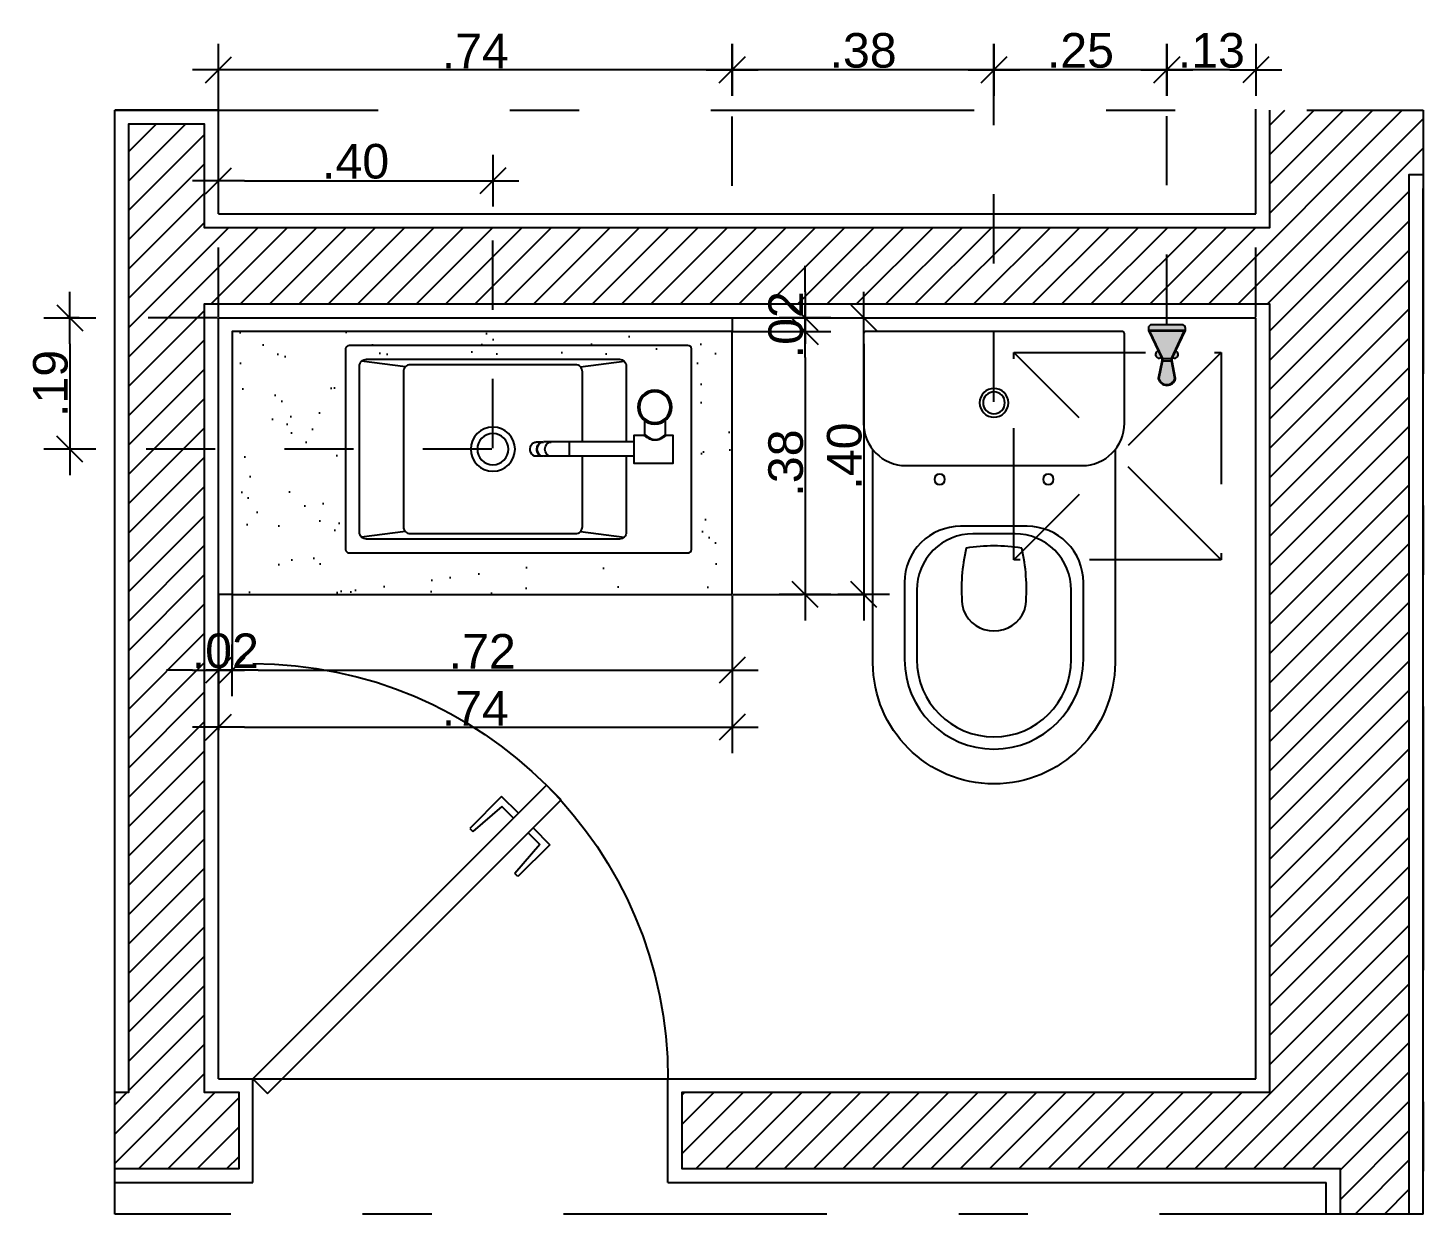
# Model space of a CAD drawing. Header units: millimetres. Extents: x 1999 to 2304, y 1614 to 1800.
# Drawn here: x 2256.94 to 2258.957, y 1631.407 to 1633.121 of the extents above; entities that cross this region are included whole.
import ezdxf

# ---------------------------------------------------------------- set-up
doc = ezdxf.new("R2010")
doc.units = ezdxf.units.MM
doc.header["$LTSCALE"] = 0.03
doc.header["$PDMODE"] = 34
doc.linetypes.add('DASHDOT', pattern=[25.4, 12.7, -6.35, 0, -6.35])
doc.linetypes.add('HIDDEN', pattern=[9.525, 6.35, -3.175])
for name, color, linetype in [('BANCADAS', 5, 'Continuous'), ('COTA Especificações', 250, 'Continuous'), ('Esquadrias', 3, 'Continuous'), ('LOUÇAS E METAIS', 5, 'Continuous'), ('PL1', 1, 'Continuous'), ('PL250', 250, 'Continuous'), ('PL251', 251, 'Continuous'), ('PL5', 5, 'Continuous'), ('PL6', 6, 'Continuous'), ('Projeção', 250, 'HIDDEN')]:
    doc.layers.add(name, color=color, linetype=linetype)
doc.styles.get("Standard").update_dxf_attribs({"font": 'arial.ttf'})
doc.dimstyles.new('TICK01', dxfattribs={"dimscale": 0, "dimtxt": 2, "dimasz": 1.5, "dimexe": 0.18, "dimexo": 0.06, "dimgap": 0.09, "dimtad": 1, "dimzin": 4, "dimdsep": 46, "dimtxsty": 'Standard', "dimblk": 'TICK1', "dimcen": 0.09, "dimclrd": 256, "dimclre": 256, "dimclrt": 4, "dimaunit": 1, "dimadec": 0, "dimazin": 0, "dimtfac": 1, "dimtix": 1, "dimtmove": 2, "dimatfit": 3, "dimldrblk": 'TICK1', "dimfxl": 1, "dimtolj": 1, "dimtzin": 12, "dimarcsym": 0})

# ---------------------------------------------------------------- blocks, each defined once
blk = doc.blocks.new('PORTA60E')
at = {"layer": 'Esquadrias'}
for p, q in [((-0.4455, 0.4031), (-0.4243, 0.4243)), ((-0.4243, 0.4243), (0, 0)), ((-0.3837, 0.3837), (-0.3594, 0.4079)), ((-0.3594, 0.4079), (-0.3134, 0.3619)), ((-0.0212, -0.0212), (-0.4455, 0.4031)), ((-0.3766, 0.3766), (-0.3598, 0.3934)), ((-0.3598, 0.3934), (-0.318, 0.3573)), ((-0.4049, 0.3624), (-0.4292, 0.3382)), ((-0.3978, 0.3554), (-0.4146, 0.3386)), ((-0.3134, 0.3619), (-0.318, 0.3573)), ((-0.4292, 0.3382), (-0.3832, 0.2922)), ((-0.4146, 0.3386), (-0.3785, 0.2968)), ((-0.3832, 0.2922), (-0.3785, 0.2968)), ((0, 0), (-0.0212, -0.0212))]:
    blk.add_line(p, q, dxfattribs=at)
at = {"layer": 'Esquadrias', "color": 250}
blk.add_arc((0, 0), 0.6, 90, 180, dxfattribs=at)
blk = doc.blocks.new('CP130_p')
at = {"layer": 'PL250'}
for points in [[(-0.0482, -0.2814, 0.414214), (-0.1293, -0.3626), (-0.1293, -0.4742, 1), (0.1293, -0.4742), (0.1293, -0.3626, 0.414214), (0.0482, -0.2814)], [(0.0402, -0.313, 0.080388), (-0.0402, -0.313, 0.078063), (-0.046, -0.3943, 0.074711), (-0.0439, -0.4031, 0.675472), (0.0439, -0.4031, 0.074711), (0.046, -0.3943, 0.078063)]]:
    blk.add_lwpolyline(points, format="xyb", close=True, dxfattribs=at)
at = {"layer": 'PL5'}
for points in [[(-0.1859, 0, 0.414232), (-0.1886, -0.0027), (-0.1886, -0.1325, 0.414213), (-0.1273, -0.1937), (0.1273, -0.1937, 0.414213), (0.1886, -0.1325), (0.1886, -0.0027, 0.414195), (0.1859, 0)], [(0, -0.0821, 1), (0, -0.1237, 1)]]:
    blk.add_lwpolyline(points, format="xyb", close=True, dxfattribs=at)
at = {"layer": 'PL6'}
for points in [[(0, -0.0872, 1), (0, -0.1187, 1)], [(-0.0786, -0.206, 1), (-0.0786, -0.2212, 1)], [(0.0786, -0.206, 1), (0.0786, -0.2212, 1)], [(-0.0305, -0.2924, 0.414214), (-0.1116, -0.3736), (-0.1116, -0.4742, 1), (0.1116, -0.4742), (0.1116, -0.3736, 0.414214), (0.0305, -0.2924)]]:
    blk.add_lwpolyline(points, format="xyb", close=True, dxfattribs=at)
blk.add_lwpolyline([(0.175, -0.171), (0.175, -0.4789, -1), (-0.175, -0.4789), (-0.175, -0.171)], format="xyb", dxfattribs=at)
blk = doc.blocks.new('DUCHA')
at = {"layer": 'PL251'}
h = blk.add_hatch(color=9, dxfattribs=at)
h.dxf.hatch_style = 1
h.paths.add_polyline_path([(0.0215, 0.0877), (-0.0215, 0.0877, 0.414214), (-0.0268, 0.0824), (-0.0268, 0.0795), (0.0268, 0.0795), (0.0268, 0.0824, 0.414214)])
h.paths.add_polyline_path([(0.0252, 0.0785), (-0.0252, 0.0785), (-0.0065, 0.0388), (0.0065, 0.0388)])
h.paths.add_polyline_path([(0.0065, 0.0355), (-0.0065, 0.0355), (-0.0115, 0.0098, 0.761197), (0.0115, 0.0098)])
h.paths.add_polyline_path([(0.0065, 0.0388), (-0.0065, 0.0388), (-0.0065, 0.0355), (0.0065, 0.0355)])
h = blk.add_hatch(color=9, dxfattribs=at)
h.dxf.hatch_style = 1
h.paths.add_polyline_path([(0.0126, 0.0495), (0.0083, 0.0404, 1.211606)], flags=16)
h.paths.add_polyline_path([(-0.0126, 0.0495, 1.211606), (-0.0083, 0.0404)], flags=16)
h.paths.add_polyline_path([(0.0268, 0.0795), (-0.0268, 0.0795), (-0.0075, 0.0386), (-0.0075, 0.0356), (-0.0125, 0.0097, 0.775983), (0.0125, 0.0097), (0.0075, 0.0356), (0.0075, 0.0386)])
h.paths.add_polyline_path([(-0.0252, 0.0785), (0.0252, 0.0785), (0.0065, 0.0388), (0.0065, 0.0355), (0.0115, 0.0098, -0.761197), (-0.0115, 0.0098), (-0.0065, 0.0355), (-0.0065, 0.0388)], flags=16)
at = {"color": 0, "ltscale": 0.5}
for p, q in [((-0.0065, 0.0388), (0.0065, 0.0388)), ((-0.0065, 0.0355), (0.0065, 0.0355))]:
    blk.add_line(p, q, dxfattribs=at)
for points in [[(-0.0268, 0.0824), (-0.0268, 0.0795), (0.0268, 0.0795), (0.0268, 0.0824, 0.414214), (0.0215, 0.0877), (-0.0215, 0.0877, 0.414214)], [(0.0075, 0.0356), (0.0075, 0.0386), (0.0268, 0.0795), (-0.0268, 0.0795), (-0.0075, 0.0386), (-0.0075, 0.0356), (-0.0125, 0.0097, 0.775983), (0.0125, 0.0097)], [(0.0065, 0.0355), (0.0065, 0.0388), (0.0252, 0.0785), (-0.0252, 0.0785), (-0.0065, 0.0388), (-0.0065, 0.0355), (-0.0115, 0.0098, 0.761197), (0.0115, 0.0098)]]:
    blk.add_lwpolyline(points, format="xyb", close=True, dxfattribs=at)
for centre, start, end in [((-0.0113, 0.0445), 104.3783, 306.2399), ((0.0113, 0.0445), 233.7601, 75.6217)]:
    blk.add_arc(centre, 0.00514, start, end, dxfattribs=at)
blk = doc.blocks.new('TORB')
at = {"layer": 'PL5', "color": 5}
for p, q in [((267.412, 16.3879), (267.4313, 16.3879)), ((267.4113, 16.3578), (267.4306, 16.3578))]:
    blk.add_line(p, q, dxfattribs=at)
blk.add_lwpolyline([(267.4097, 16.3562), (267.4097, 16.3419), (267.3697, 16.3419), (267.3697, 16.3991), (267.4097, 16.3991), (267.4097, 16.3895), (267.409, 16.3884), (267.4083, 16.3874), (267.4077, 16.3865), (267.407, 16.3854), (267.4065, 16.3847), (267.406, 16.3839), (267.4056, 16.383), (267.4053, 16.3826), (267.4051, 16.3821), (267.4048, 16.3816), (267.4046, 16.3812), (267.4044, 16.3807), (267.4042, 16.3802), (267.4039, 16.3797), (267.4037, 16.3791), (267.4035, 16.3786), (267.4033, 16.3781), (267.4032, 16.3775), (267.403, 16.3769), (267.4029, 16.3764), (267.4028, 16.3758), (267.4027, 16.3752), (267.4026, 16.3746), (267.4025, 16.374), (267.4025, 16.3734), (267.4025, 16.3728), (267.4025, 16.3722), (267.4025, 16.3716), (267.4026, 16.371), (267.4027, 16.3704), (267.4028, 16.3698), (267.4029, 16.3692), (267.4031, 16.3686), (267.4032, 16.3681), (267.4034, 16.3675), (267.4036, 16.367), (267.4038, 16.3665), (267.404, 16.3659), (267.4042, 16.3654), (267.4044, 16.3649), (267.4047, 16.3644), (267.4049, 16.364), (267.4051, 16.3635), (267.4054, 16.3631), (267.4059, 16.3622), (267.4064, 16.3614), (267.4068, 16.3606), (267.4073, 16.3598), (267.4079, 16.3589), (267.4083, 16.3583, 0.006646)], format="xyb", close=True, dxfattribs=at)
at = {"layer": 'PL5', "color": 250}
blk.add_lwpolyline([(267.4113, 16.3578, -0.006968), (267.4098, 16.3597), (267.4096, 16.3599), (267.4089, 16.3608), (267.4084, 16.3614), (267.4079, 16.3621), (267.4074, 16.3628), (267.4069, 16.3636), (267.4066, 16.364), (267.4064, 16.3644), (267.4061, 16.3648), (267.4059, 16.3653), (267.4056, 16.3657), (267.4054, 16.3661), (267.4051, 16.3666), (267.4049, 16.3671), (267.4047, 16.3676), (267.4045, 16.368), (267.4043, 16.3685), (267.4041, 16.369), (267.404, 16.3696), (267.4038, 16.3701), (267.4038, 16.3704), (267.4037, 16.3706), (267.4037, 16.3709), (267.4036, 16.3712), (267.4036, 16.3714), (267.4036, 16.3717), (267.4035, 16.372), (267.4035, 16.3722), (267.4035, 16.3725), (267.4035, 16.3728), (267.4035, 16.3731), (267.4035, 16.3733), (267.4035, 16.3736), (267.4035, 16.3739), (267.4036, 16.3742), (267.4036, 16.3744), (267.4036, 16.3747), (267.4037, 16.375), (267.4037, 16.3752), (267.4038, 16.3755), (267.4039, 16.376), (267.4041, 16.3766), (267.4043, 16.3771), (267.4044, 16.3776), (267.4046, 16.3781), (267.4049, 16.3785), (267.4051, 16.379), (267.4053, 16.3795), (267.4055, 16.3799), (267.4058, 16.3804), (267.406, 16.3808), (267.4063, 16.3812), (267.4066, 16.3816), (267.4068, 16.382), (267.4071, 16.3824), (267.4076, 16.3832), (267.4081, 16.3839), (267.4086, 16.3846), (267.4091, 16.3852), (267.4097, 16.386), (267.4105, 16.3869), (267.4113, 16.3879), (267.412, 16.3879)], format="xyb", dxfattribs=at)
at = {"layer": 'PL5'}
for points in [[(267.4097, 16.3895, 0.414213), (267.4113, 16.3879)], [(267.4113, 16.3578, 0.414213), (267.4097, 16.3562)]]:
    blk.add_lwpolyline(points, format="xyb", dxfattribs=at)
at = {"layer": 'PL5', "color": 5}
for points in [[(267.3794, 16.3419), (267.3794, 16.2488)], [(267.4001, 16.3419), (267.4001, 16.2488)], [(267.3794, 16.2488), (267.3794, 16.2113)], [(267.4001, 16.2488), (267.4001, 16.2113)], [(267.3794, 16.2106), (267.3794, 16.2009)], [(267.4, 16.2106), (267.4, 16.2009)]]:
    blk.add_lwpolyline(points, dxfattribs=at)
at = {"layer": 'PL5', "color": 250}
blk.add_lwpolyline([(267.4001, 16.2488), (267.3794, 16.2488)], dxfattribs=at)
at = {"layer": 'PL5', "color": 5}
blk.add_circle((267.4505, 16.3724), 0.0246, dxfattribs=at)
at = {"layer": 'PL5', "color": 250}
for radius in [0.0233, 0.0223]:
    blk.add_circle((267.4505, 16.3724), radius, dxfattribs=at)
for centre, major_axis, start_param, end_param in [((267.3897, 16.2225), (0.0103, 0), 3.141593, 6.283185), ((267.3897, 16.2113), (0.0103, 0), 3.141593, 6.283185), ((267.3897, 16.2106), (-0.0103, 0), 6.283074, 8.471289), ((267.3897, 16.2106), (-0.00971, 0), 0.961662, 2.178992), ((267.3897, 16.2106), (-0.0103, 0), 2.188103, 3.141482)]:
    blk.add_ellipse(centre, major_axis=major_axis, ratio=0.866025, start_param=start_param, end_param=end_param, dxfattribs=at)
at = {"layer": 'PL5'}
for start_param, end_param in [(6.280062, 6.283074), (3.141482, 3.144722)]:
    blk.add_ellipse((267.3897, 16.2106), major_axis=(-0.0103, 0), ratio=0.866025, start_param=start_param, end_param=end_param, dxfattribs=at)
at = {"layer": 'PL5', "color": 5}
for start_param, end_param in [(6.283074, 8.471289), (2.188103, 3.141482)]:
    blk.add_ellipse((267.3897, 16.2009), major_axis=(-0.0103, 0), ratio=0.866025, start_param=start_param, end_param=end_param, dxfattribs=at)
blk = doc.blocks.new('cuba apoio')
at = {"layer": 'LOUÇAS E METAIS'}
blk.add_lwpolyline([(2058.1553, 1014.7076, 0.414214), (2058.1503, 1014.7026), (2058.1503, 1014.2126, 0.414214), (2058.1553, 1014.2076), (2058.4453, 1014.2076, 0.414214), (2058.4503, 1014.2126), (2058.4503, 1014.7026, 0.414214), (2058.4453, 1014.7076)], format="xyb", close=True, dxfattribs=at)
for points in [[(2058.1732, 1014.2305, -0.198917), (2058.1703, 1014.2376), (2058.1703, 1014.6034, -0.414214), (2058.1803, 1014.6134), (2058.2899, 1014.6134)], [(2058.3106, 1014.6134), (2058.4203, 1014.6134, -0.414214), (2058.4303, 1014.6034), (2058.4303, 1014.2376, -0.198917), (2058.4273, 1014.2305)], [(2058.4273, 1014.2305, -0.198907), (2058.4203, 1014.2276), (2058.1803, 1014.2276, -0.198908), (2058.1732, 1014.2305)]]:
    blk.add_lwpolyline(points, format="xyb", dxfattribs=at)
at = {"layer": 'PL5', "color": 250}
for points in [[(2058.1812, 1014.5471), (2058.1732, 1014.6104)], [(2058.4193, 1014.5471), (2058.4273, 1014.6104)], [(2058.1812, 1014.2939), (2058.1732, 1014.2305)], [(2058.4193, 1014.2939), (2058.4273, 1014.2305)]]:
    blk.add_lwpolyline(points, dxfattribs=at)
blk.add_lwpolyline([(2058.2899, 1014.55), (2058.1883, 1014.55, 0.414214), (2058.1783, 1014.54), (2058.1783, 1014.301, 0.414214), (2058.1883, 1014.291), (2058.4123, 1014.291, 0.414214), (2058.4223, 1014.301), (2058.4223, 1014.4205), (2058.4223, 1014.54, 0.414214), (2058.4123, 1014.55), (2058.3106, 1014.55)], format="xyb", dxfattribs=at)
blk.add_lwpolyline([(2058.3003, 1014.4525, 1), (2058.3003, 1014.3885, 1)], format="xyb", close=True, dxfattribs=at)
at = {"layer": 'PL5', "color": 6}
blk.add_lwpolyline([(2058.3003, 1014.443, 1), (2058.3003, 1014.398, 1)], format="xyb", close=True, dxfattribs=at)
at = {"layer": 'PL5', "color": 8, "xscale": -1}
blk.add_blockref('TORB', (2325.69, 998.2822), dxfattribs=at)
blk = doc.blocks.new('TICK1')
for p, q in [((0, 1), (0, -1)), ((-1, 0), (1, 0)), ((0.5, 0.5), (-0.5, -0.5))]:
    blk.add_line(p, q)
blk = doc.blocks.new('*D594')
at = {"layer": 'COTA Especificações', "linetype": 'HIDDEN', "lineweight": -2, "ltscale": 0.1, "transparency": 16777216}
for p, q in [((2257.2152, 1632.301), (2257.2152, 1632.1884)), ((2257.2352, 1632.301), (2257.2352, 1632.1884))]:
    blk.add_line(p, q, dxfattribs=at)
at = {"layer": 'COTA Especificações', "lineweight": -2, "ltscale": 0.1, "transparency": 16777216}
for p, q in [((2257.1777, 1632.1929), (2257.1402, 1632.1929)), ((2257.2152, 1632.1929), (2257.2352, 1632.1929)), ((2257.2727, 1632.1929), (2257.3102, 1632.1929))]:
    blk.add_line(p, q, dxfattribs=at)
at = {"layer": 'DEFPOINTS', "color": 0, "ltscale": 0.1, "transparency": 16777216}
for p in [(2257.2152, 1632.3025), (2257.2352, 1632.3025), (2257.2352, 1632.1929)]:
    blk.add_point(p, dxfattribs=at)
at = {"layer": 'COTA Especificações', "lineweight": -2, "ltscale": 0.1, "transparency": 16777216, "xscale": 0.03749999999999998, "yscale": 0.03749999999999998, "zscale": 0.03749999999999998}
blk.add_blockref('TICK1', (2257.2152, 1632.1929), dxfattribs=at)
at = {"layer": 'COTA Especificações', "lineweight": -2, "ltscale": 0.1, "transparency": 16777216, "xscale": 0.03749999999999998, "yscale": 0.03749999999999998, "zscale": 0.03749999999999998, "rotation": 180}
blk.add_blockref('TICK1', (2257.2352, 1632.1929), dxfattribs=at)
at = {"layer": 'COTA Especificações', "color": 4, "ltscale": 0.1, "transparency": 16777216, "insert": (2257.2252, 1632.2207), "char_height": 0.05, "attachment_point": 5}
blk.add_mtext('\\A1;.02', dxfattribs=at)
blk = doc.blocks.new('*D595')
at = {"layer": 'COTA Especificações', "linetype": 'HIDDEN', "lineweight": -2, "ltscale": 0.1, "transparency": 16777216}
for p, q in [((2257.2352, 1632.301), (2257.2352, 1632.1884)), ((2257.9582, 1632.301), (2257.9582, 1632.1884))]:
    blk.add_line(p, q, dxfattribs=at)
at = {"layer": 'COTA Especificações', "lineweight": -2, "ltscale": 0.1, "transparency": 16777216}
blk.add_line((2257.2727, 1632.1929), (2257.9207, 1632.1929), dxfattribs=at)
at = {"layer": 'DEFPOINTS', "color": 0, "ltscale": 0.1, "transparency": 16777216}
for p in [(2257.2352, 1632.3025), (2257.9582, 1632.3025), (2257.9582, 1632.1929)]:
    blk.add_point(p, dxfattribs=at)
at = {"layer": 'COTA Especificações', "lineweight": -2, "ltscale": 0.1, "transparency": 16777216, "xscale": 0.03749999999999998, "yscale": 0.03749999999999998, "zscale": 0.03749999999999998, "rotation": 180}
blk.add_blockref('TICK1', (2257.2352, 1632.1929), dxfattribs=at)
at = {"layer": 'COTA Especificações', "lineweight": -2, "ltscale": 0.1, "transparency": 16777216, "xscale": 0.03749999999999998, "yscale": 0.03749999999999998, "zscale": 0.03749999999999998}
blk.add_blockref('TICK1', (2257.9582, 1632.1929), dxfattribs=at)
at = {"layer": 'COTA Especificações', "color": 4, "ltscale": 0.1, "transparency": 16777216, "insert": (2257.5967, 1632.2203), "char_height": 0.05, "attachment_point": 5}
blk.add_mtext('\\A1;.72', dxfattribs=at)
blk = doc.blocks.new('*D596')
at = {"layer": 'COTA Especificações', "lineweight": -2, "ltscale": 0.1, "transparency": 16777216}
for p, q in [((2258.0635, 1632.74), (2258.0635, 1632.7775)), ((2258.0635, 1632.7025), (2258.0635, 1632.6825)), ((2258.0635, 1632.645), (2258.0635, 1632.6075))]:
    blk.add_line(p, q, dxfattribs=at)
at = {"layer": 'COTA Especificações', "linetype": 'HIDDEN', "lineweight": -2, "ltscale": 0.1, "transparency": 16777216}
for p, q in [((2257.9597, 1632.7025), (2258.068, 1632.7025)), ((2257.9597, 1632.6825), (2258.068, 1632.6825))]:
    blk.add_line(p, q, dxfattribs=at)
at = {"layer": 'DEFPOINTS', "color": 0, "ltscale": 0.1, "transparency": 16777216}
for p in [(2257.9582, 1632.7025), (2257.9582, 1632.6825), (2258.0635, 1632.6825)]:
    blk.add_point(p, dxfattribs=at)
at = {"layer": 'COTA Especificações', "lineweight": -2, "ltscale": 0.1, "transparency": 16777216, "xscale": 0.03749999999999998, "yscale": 0.03749999999999998, "zscale": 0.03749999999999998}
for p, rotation in [((2258.0635, 1632.7025), 270), ((2258.0635, 1632.6825), 90)]:
    blk.add_blockref('TICK1', p, dxfattribs=dict(at, rotation=rotation))
at = {"layer": 'COTA Especificações', "color": 4, "ltscale": 0.1, "transparency": 16777216, "insert": (2258.0358, 1632.6925), "char_height": 0.05, "attachment_point": 5, "rotation": 90}
blk.add_mtext('\\A1;.02', dxfattribs=at)
blk = doc.blocks.new('*D597')
at = {"layer": 'COTA Especificações', "linetype": 'HIDDEN', "lineweight": -2, "ltscale": 0.1, "transparency": 16777216}
for p, q in [((2257.9597, 1632.6825), (2258.068, 1632.6825)), ((2257.9597, 1632.3025), (2258.068, 1632.3025))]:
    blk.add_line(p, q, dxfattribs=at)
at = {"layer": 'COTA Especificações', "lineweight": -2, "ltscale": 0.1, "transparency": 16777216}
blk.add_line((2258.0635, 1632.645), (2258.0635, 1632.34), dxfattribs=at)
at = {"layer": 'DEFPOINTS', "color": 0, "ltscale": 0.1, "transparency": 16777216}
for p in [(2257.9582, 1632.6825), (2257.9582, 1632.3025), (2258.0635, 1632.3025)]:
    blk.add_point(p, dxfattribs=at)
at = {"layer": 'COTA Especificações', "lineweight": -2, "ltscale": 0.1, "transparency": 16777216, "xscale": 0.03749999999999998, "yscale": 0.03749999999999998, "zscale": 0.03749999999999998}
for p, rotation in [((2258.0635, 1632.6825), 90), ((2258.0635, 1632.3025), 270)]:
    blk.add_blockref('TICK1', p, dxfattribs=dict(at, rotation=rotation))
at = {"layer": 'COTA Especificações', "color": 4, "ltscale": 0.1, "transparency": 16777216, "insert": (2258.0357, 1632.4925), "char_height": 0.05, "attachment_point": 5, "rotation": 90}
blk.add_mtext('\\A1;.38', dxfattribs=at)
blk = doc.blocks.new('*D598')
at = {"layer": 'COTA Especificações', "linetype": 'HIDDEN', "lineweight": -2, "ltscale": 0.1, "transparency": 16777216}
for p, q in [((2258.065, 1632.7025), (2258.1528, 1632.7025)), ((2258.065, 1632.3025), (2258.1528, 1632.3025))]:
    blk.add_line(p, q, dxfattribs=at)
at = {"layer": 'COTA Especificações', "lineweight": -2, "ltscale": 0.1, "transparency": 16777216}
blk.add_line((2258.1483, 1632.665), (2258.1483, 1632.34), dxfattribs=at)
at = {"layer": 'DEFPOINTS', "color": 0, "ltscale": 0.1, "transparency": 16777216}
for p in [(2258.0635, 1632.7025), (2258.0635, 1632.3025), (2258.1483, 1632.3025)]:
    blk.add_point(p, dxfattribs=at)
at = {"layer": 'COTA Especificações', "lineweight": -2, "ltscale": 0.1, "transparency": 16777216, "xscale": 0.03749999999999998, "yscale": 0.03749999999999998, "zscale": 0.03749999999999998}
for p, rotation in [((2258.1483, 1632.7025), 90), ((2258.1483, 1632.3025), 270)]:
    blk.add_blockref('TICK1', p, dxfattribs=dict(at, rotation=rotation))
at = {"layer": 'COTA Especificações', "color": 4, "ltscale": 0.1, "transparency": 16777216, "insert": (2258.1205, 1632.5025), "char_height": 0.05, "attachment_point": 5, "rotation": 90}
blk.add_mtext('\\A1;.40', dxfattribs=at)
blk = doc.blocks.new('*D681')
at = {"layer": 'COTA Especificações', "linetype": 'HIDDEN', "lineweight": -2, "ltscale": 0.1, "transparency": 16777216}
for p, q in [((2258.5867, 1632.694), (2258.5867, 1633.0654)), ((2258.7152, 1632.704), (2258.7152, 1633.0654))]:
    blk.add_line(p, q, dxfattribs=at)
at = {"layer": 'COTA Especificações', "lineweight": -2, "ltscale": 0.1, "transparency": 16777216}
blk.add_line((2258.6777, 1633.0609), (2258.6242, 1633.0609), dxfattribs=at)
at = {"layer": 'DEFPOINTS', "color": 0, "ltscale": 0.1, "transparency": 16777216}
for p in [(2258.5867, 1633.0609), (2258.7152, 1632.7025), (2258.5867, 1632.6925)]:
    blk.add_point(p, dxfattribs=at)
at = {"layer": 'COTA Especificações', "lineweight": -2, "ltscale": 0.1, "transparency": 16777216, "xscale": 0.03749999999999998, "yscale": 0.03749999999999998, "zscale": 0.03749999999999998, "rotation": 180}
blk.add_blockref('TICK1', (2258.5867, 1633.0609), dxfattribs=at)
at = {"layer": 'COTA Especificações', "lineweight": -2, "ltscale": 0.1, "transparency": 16777216, "xscale": 0.03749999999999998, "yscale": 0.03749999999999998, "zscale": 0.03749999999999998}
blk.add_blockref('TICK1', (2258.7152, 1633.0609), dxfattribs=at)
at = {"layer": 'COTA Especificações', "color": 4, "ltscale": 0.1, "transparency": 16777216, "insert": (2258.651, 1633.0887), "char_height": 0.05, "attachment_point": 5}
blk.add_mtext('\\A1;.13', dxfattribs=at)
blk = doc.blocks.new('*D682')
at = {"layer": 'COTA Especificações', "linetype": 'HIDDEN', "lineweight": -2, "ltscale": 0.1, "transparency": 16777216}
for p, q in [((2258.3367, 1632.5811), (2258.3367, 1633.0654)), ((2258.5867, 1632.694), (2258.5867, 1633.0654))]:
    blk.add_line(p, q, dxfattribs=at)
at = {"layer": 'COTA Especificações', "lineweight": -2, "ltscale": 0.1, "transparency": 16777216}
blk.add_line((2258.5492, 1633.0609), (2258.3742, 1633.0609), dxfattribs=at)
at = {"layer": 'DEFPOINTS', "color": 0, "ltscale": 0.1, "transparency": 16777216}
for p in [(2258.3367, 1633.0609), (2258.5867, 1632.6925), (2258.3367, 1632.5796)]:
    blk.add_point(p, dxfattribs=at)
at = {"layer": 'COTA Especificações', "lineweight": -2, "ltscale": 0.1, "transparency": 16777216, "xscale": 0.03749999999999998, "yscale": 0.03749999999999998, "zscale": 0.03749999999999998, "rotation": 180}
blk.add_blockref('TICK1', (2258.3367, 1633.0609), dxfattribs=at)
at = {"layer": 'COTA Especificações', "lineweight": -2, "ltscale": 0.1, "transparency": 16777216, "xscale": 0.03749999999999998, "yscale": 0.03749999999999998, "zscale": 0.03749999999999998}
blk.add_blockref('TICK1', (2258.5867, 1633.0609), dxfattribs=at)
at = {"layer": 'COTA Especificações', "color": 4, "ltscale": 0.1, "transparency": 16777216, "insert": (2258.4617, 1633.0887), "char_height": 0.05, "attachment_point": 5}
blk.add_mtext('\\A1;.25', dxfattribs=at)
blk = doc.blocks.new('*D683')
at = {"layer": 'COTA Especificações', "linetype": 'HIDDEN', "lineweight": -2, "ltscale": 0.1, "transparency": 16777216}
for p, q in [((2257.9582, 1632.8933), (2257.9582, 1633.0654)), ((2258.3367, 1632.5811), (2258.3367, 1633.0654))]:
    blk.add_line(p, q, dxfattribs=at)
at = {"layer": 'COTA Especificações', "lineweight": -2, "ltscale": 0.1, "transparency": 16777216}
blk.add_line((2258.2992, 1633.0609), (2257.9957, 1633.0609), dxfattribs=at)
at = {"layer": 'DEFPOINTS', "color": 0, "ltscale": 0.1, "transparency": 16777216}
for p in [(2257.9582, 1633.0609), (2257.9582, 1632.8918), (2258.3367, 1632.5796)]:
    blk.add_point(p, dxfattribs=at)
at = {"layer": 'COTA Especificações', "lineweight": -2, "ltscale": 0.1, "transparency": 16777216, "xscale": 0.03749999999999998, "yscale": 0.03749999999999998, "zscale": 0.03749999999999998, "rotation": 180}
blk.add_blockref('TICK1', (2257.9582, 1633.0609), dxfattribs=at)
at = {"layer": 'COTA Especificações', "lineweight": -2, "ltscale": 0.1, "transparency": 16777216, "xscale": 0.03749999999999998, "yscale": 0.03749999999999998, "zscale": 0.03749999999999998}
blk.add_blockref('TICK1', (2258.3367, 1633.0609), dxfattribs=at)
at = {"layer": 'COTA Especificações', "color": 4, "ltscale": 0.1, "transparency": 16777216, "insert": (2258.1474, 1633.0887), "char_height": 0.05, "attachment_point": 5}
blk.add_mtext('\\A1;.38', dxfattribs=at)
blk = doc.blocks.new('*D684')
at = {"layer": 'COTA Especificações', "linetype": 'HIDDEN', "lineweight": -2, "ltscale": 0.1, "transparency": 16777216}
for p, q in [((2257.2152, 1633.004), (2257.2152, 1633.0654)), ((2257.9582, 1632.8933), (2257.9582, 1633.0654))]:
    blk.add_line(p, q, dxfattribs=at)
at = {"layer": 'COTA Especificações', "lineweight": -2, "ltscale": 0.1, "transparency": 16777216}
blk.add_line((2257.9207, 1633.0609), (2257.2527, 1633.0609), dxfattribs=at)
at = {"layer": 'DEFPOINTS', "color": 0, "ltscale": 0.1, "transparency": 16777216}
for p in [(2257.2152, 1633.0609), (2257.2152, 1633.0025), (2257.9582, 1632.8918)]:
    blk.add_point(p, dxfattribs=at)
at = {"layer": 'COTA Especificações', "lineweight": -2, "ltscale": 0.1, "transparency": 16777216, "xscale": 0.03749999999999998, "yscale": 0.03749999999999998, "zscale": 0.03749999999999998, "rotation": 180}
blk.add_blockref('TICK1', (2257.2152, 1633.0609), dxfattribs=at)
at = {"layer": 'COTA Especificações', "lineweight": -2, "ltscale": 0.1, "transparency": 16777216, "xscale": 0.03749999999999998, "yscale": 0.03749999999999998, "zscale": 0.03749999999999998}
blk.add_blockref('TICK1', (2257.9582, 1633.0609), dxfattribs=at)
at = {"layer": 'COTA Especificações', "color": 4, "ltscale": 0.1, "transparency": 16777216, "insert": (2257.5867, 1633.0881), "char_height": 0.05, "attachment_point": 5}
blk.add_mtext('\\A1;.74', dxfattribs=at)
blk = doc.blocks.new('*D726')
at = {"layer": 'COTA Especificações', "linetype": 'HIDDEN', "lineweight": -2, "ltscale": 0.1, "transparency": 16777216}
for p, q in [((2257.2152, 1632.704), (2257.2152, 1632.9051)), ((2257.612, 1632.5141), (2257.612, 1632.9051))]:
    blk.add_line(p, q, dxfattribs=at)
at = {"layer": 'COTA Especificações', "lineweight": -2, "ltscale": 0.1, "transparency": 16777216}
blk.add_line((2257.2527, 1632.9006), (2257.5745, 1632.9006), dxfattribs=at)
at = {"layer": 'DEFPOINTS', "color": 0, "ltscale": 0.1, "transparency": 16777216}
for p in [(2257.612, 1632.9006), (2257.2152, 1632.7025), (2257.612, 1632.5126)]:
    blk.add_point(p, dxfattribs=at)
at = {"layer": 'COTA Especificações', "lineweight": -2, "ltscale": 0.1, "transparency": 16777216, "xscale": 0.03749999999999998, "yscale": 0.03749999999999998, "zscale": 0.03749999999999998, "rotation": 180}
blk.add_blockref('TICK1', (2257.2152, 1632.9006), dxfattribs=at)
at = {"layer": 'COTA Especificações', "lineweight": -2, "ltscale": 0.1, "transparency": 16777216, "xscale": 0.03749999999999998, "yscale": 0.03749999999999998, "zscale": 0.03749999999999998}
blk.add_blockref('TICK1', (2257.612, 1632.9006), dxfattribs=at)
at = {"layer": 'COTA Especificações', "color": 4, "ltscale": 0.1, "transparency": 16777216, "insert": (2257.4136, 1632.9284), "char_height": 0.05, "attachment_point": 5}
blk.add_mtext('\\A1;.40', dxfattribs=at)
blk = doc.blocks.new('*D727')
at = {"layer": 'COTA Especificações', "linetype": 'HIDDEN', "lineweight": -2, "ltscale": 0.1, "transparency": 16777216}
for p, q in [((2257.2137, 1632.7025), (2256.9958, 1632.7025)), ((2257.6106, 1632.5125), (2256.9958, 1632.5125))]:
    blk.add_line(p, q, dxfattribs=at)
at = {"layer": 'COTA Especificações', "lineweight": -2, "ltscale": 0.1, "transparency": 16777216}
blk.add_line((2257.0003, 1632.665), (2257.0003, 1632.55), dxfattribs=at)
at = {"layer": 'DEFPOINTS', "color": 0, "ltscale": 0.1, "transparency": 16777216}
for p in [(2257.2152, 1632.7025), (2257.0003, 1632.5125), (2257.6121, 1632.5125)]:
    blk.add_point(p, dxfattribs=at)
at = {"layer": 'COTA Especificações', "lineweight": -2, "ltscale": 0.1, "transparency": 16777216, "xscale": 0.03749999999999998, "yscale": 0.03749999999999998, "zscale": 0.03749999999999998}
for p, rotation in [((2257.0003, 1632.7025), 90), ((2257.0003, 1632.5125), 270)]:
    blk.add_blockref('TICK1', p, dxfattribs=dict(at, rotation=rotation))
at = {"layer": 'COTA Especificações', "color": 4, "ltscale": 0.1, "transparency": 16777216, "insert": (2256.9725, 1632.6075), "char_height": 0.05, "attachment_point": 5, "rotation": 90}
blk.add_mtext('\\A1;.19', dxfattribs=at)
blk = doc.blocks.new('*D749')
at = {"layer": 'COTA Especificações', "linetype": 'HIDDEN', "lineweight": -2, "ltscale": 0.1, "transparency": 16777216}
for p, q in [((2257.2152, 1632.1914), (2257.2152, 1632.1061)), ((2257.9582, 1632.1914), (2257.9582, 1632.1061))]:
    blk.add_line(p, q, dxfattribs=at)
at = {"layer": 'COTA Especificações', "lineweight": -2, "ltscale": 0.1, "transparency": 16777216}
blk.add_line((2257.2527, 1632.1106), (2257.9207, 1632.1106), dxfattribs=at)
at = {"layer": 'DEFPOINTS', "color": 0, "ltscale": 0.1, "transparency": 16777216}
for p in [(2257.2152, 1632.1929), (2257.9582, 1632.1929), (2257.9582, 1632.1106)]:
    blk.add_point(p, dxfattribs=at)
at = {"layer": 'COTA Especificações', "lineweight": -2, "ltscale": 0.1, "transparency": 16777216, "xscale": 0.03749999999999998, "yscale": 0.03749999999999998, "zscale": 0.03749999999999998, "rotation": 180}
blk.add_blockref('TICK1', (2257.2152, 1632.1106), dxfattribs=at)
at = {"layer": 'COTA Especificações', "lineweight": -2, "ltscale": 0.1, "transparency": 16777216, "xscale": 0.03749999999999998, "yscale": 0.03749999999999998, "zscale": 0.03749999999999998}
blk.add_blockref('TICK1', (2257.9582, 1632.1106), dxfattribs=at)
at = {"layer": 'COTA Especificações', "color": 4, "ltscale": 0.1, "transparency": 16777216, "insert": (2257.5867, 1632.1379), "char_height": 0.05, "attachment_point": 5}
blk.add_mtext('\\A1;.74', dxfattribs=at)

msp = doc.modelspace()

# ---------------------------------------------------------------- hatches: boundary and pattern name
at = {"layer": 'BANCADAS'}
h = msp.add_hatch(dxfattribs=at)
h.set_pattern_fill('AR-SAND', color=251, scale=0.002)
h.set_pattern_definition([(37.5, (-1112.76359, -110.362455), (-0.0032000626, 0.0978826475), [0, -0.077216, 0, -0.08636, 0, -0.08255]), (7.5, (-1112.76359, -110.36246), (0.0899046566, 0.14336502), [0, -0.041656, 0, -0.069596, 0, -0.02667]), (327.5, (-1112.82607, -110.362455), (0.158198474, 0.000287437), [0, -0.0254, 0, -0.09144, 0, -0.11938]), (317.5, (-1112.82607, -110.36246), (0.1527112905, 0.0445858647), [0, -0.0127, 0, -0.059944, 0, -0.06858])])
h.paths.add_polyline_path([(2257.2352, 1632.6825), (2257.9582, 1632.6825), (2257.9582, 1632.3025), (2257.2352, 1632.3025)])
edge = h.paths.add_edge_path(flags=16)
edge.add_arc((2257.8942, 1632.6375), 0.005, 360, 450)
edge.add_line((2257.8942, 1632.6425), (2257.4042, 1632.6425))
edge.add_arc((2257.4042, 1632.6375), 0.005, 90, 180)
edge.add_line((2257.3992, 1632.6375), (2257.3992, 1632.3475))
edge.add_arc((2257.4042, 1632.3475), 0.005, 180, 270)
edge.add_line((2257.4042, 1632.3425), (2257.8942, 1632.3425))
edge.add_arc((2257.8942, 1632.3475), 0.005, 270, 360)
edge.add_line((2257.8992, 1632.3475), (2257.8992, 1632.6375))
edge = h.paths.add_edge_path(flags=0)
edge.add_arc((2257.4522, 1632.5532), 0.0223, 90, 450, ccw=False)
edge = h.paths.add_edge_path(flags=0)
edge.add_line((2257.4382, 1632.5104), (2257.441, 1632.5087))
edge.add_line((2257.441, 1632.5087), (2257.4435, 1632.5073))
edge.add_line((2257.4435, 1632.5073), (2257.4461, 1632.5063))
edge.add_line((2257.4461, 1632.5063), (2257.4489, 1632.5055))
edge.add_line((2257.4489, 1632.5055), (2257.4518, 1632.5052))
edge.add_line((2257.4518, 1632.5052), (2257.4548, 1632.5055))
edge.add_line((2257.4548, 1632.5055), (2257.4575, 1632.5063))
edge.add_line((2257.4575, 1632.5063), (2257.4604, 1632.5075))
edge.add_line((2257.4604, 1632.5075), (2257.4632, 1632.5091))
edge.add_line((2257.4632, 1632.5091), (2257.4648, 1632.5101))
edge.add_line((2257.4648, 1632.5101), (2257.4658, 1632.5108))
edge.add_arc((2257.4141, 1632.5886), 0.0934, 303.6563, 305.551)
edge.add_line((2257.4684, 1632.5125), (2257.4827, 1632.5125))
edge.add_line((2257.4827, 1632.5125), (2257.4827, 1632.4725))
edge.add_line((2257.4827, 1632.4725), (2257.4255, 1632.4725))
edge.add_line((2257.4255, 1632.4725), (2257.4255, 1632.5125))
edge.add_line((2257.4255, 1632.5125), (2257.435, 1632.5125))
edge.add_line((2257.435, 1632.5125), (2257.4382, 1632.5104))
edge = h.paths.add_edge_path(flags=0)
edge.add_arc((2257.8692, 1632.6125), 0.01, 360, 404.999)
edge.add_arc((2257.8692, 1632.6125), 0.01, 404.999, 450)
edge.add_line((2257.8692, 1632.6225), (2257.5034, 1632.6225))
edge.add_arc((2257.5034, 1632.6125), 0.01, 90, 180)
edge.add_line((2257.4934, 1632.6125), (2257.4934, 1632.5029))
edge.add_line((2257.4934, 1632.5029), (2257.5758, 1632.5029))
edge.add_line((2257.5758, 1632.5029), (2257.5758, 1632.4822))
edge.add_line((2257.5758, 1632.4822), (2257.4934, 1632.4822))
edge.add_line((2257.4934, 1632.4822), (2257.4934, 1632.3725))
edge.add_arc((2257.5034, 1632.3725), 0.01, 180, 270)
edge.add_line((2257.5034, 1632.3625), (2257.8692, 1632.3625))
edge.add_arc((2257.8692, 1632.3725), 0.01, 270, 315.001)
edge.add_arc((2257.8692, 1632.3725), 0.01, 315.001, 360)
edge.add_line((2257.8792, 1632.3725), (2257.8792, 1632.6125))
edge = h.paths.add_edge_path(flags=0)
edge.add_arc((2257.6863, 1632.4925), 0.032, 90, 450, ccw=False)
edge = h.paths.add_edge_path(flags=0)
edge.add_arc((2257.6863, 1632.4925), 0.0225, 90, 450, ccw=False)
edge = h.paths.add_edge_path(flags=0)
edge.add_ellipse((2257.6237, 1632.4925), major_axis=(0, 0.0103), ratio=0.866025, start_angle=179.9936, end_angle=305.3691)
edge.add_ellipse((2257.6237, 1632.4925), major_axis=(0, 0.0103), ratio=0.866025, start_angle=305.3691, end_angle=359.9936)
edge.add_line((2257.6237, 1632.5028), (2257.614, 1632.5028))
edge.add_line((2257.614, 1632.5028), (2257.6135, 1632.5028))
edge.add_ellipse((2257.6133, 1632.4925), major_axis=(0, 0.0103), ratio=0.866025, start_angle=302.4512, end_angle=360)
edge.add_line((2257.6133, 1632.5029), (2257.6021, 1632.5029))
edge.add_ellipse((2257.6021, 1632.4925), major_axis=(0, 0.0103), ratio=0.866025, start_angle=180, end_angle=360, ccw=False)
edge.add_line((2257.6021, 1632.4822), (2257.6139, 1632.4822))
edge.add_ellipse((2257.614, 1632.4925), major_axis=(0, 0.0103), ratio=0.866025, start_angle=180, end_angle=305.3691, ccw=False)
edge.add_line((2257.614, 1632.4822), (2257.6237, 1632.4822))
edge = h.paths.add_edge_path(flags=0)
edge.add_arc((2257.4522, 1632.5532), 0.0246, 360, 540)
edge.add_arc((2257.4522, 1632.5532), 0.0246, 180, 230.8644)
edge.add_line((2257.4367, 1632.5341), (2257.4367, 1632.5148))
edge.add_line((2257.4367, 1632.5148), (2257.4367, 1632.5141))
edge.add_line((2257.4367, 1632.5141), (2257.4397, 1632.5116))
edge.add_line((2257.4397, 1632.5116), (2257.4424, 1632.5097))
edge.add_line((2257.4424, 1632.5097), (2257.445, 1632.5081))
edge.add_line((2257.445, 1632.5081), (2257.4478, 1632.5069))
edge.add_line((2257.4478, 1632.5069), (2257.4507, 1632.5062))
edge.add_line((2257.4507, 1632.5062), (2257.4537, 1632.5064))
edge.add_line((2257.4537, 1632.5064), (2257.4567, 1632.5073))
edge.add_line((2257.4567, 1632.5073), (2257.4595, 1632.5087))
edge.add_line((2257.4595, 1632.5087), (2257.4621, 1632.5104))
edge.add_line((2257.4621, 1632.5104), (2257.4641, 1632.5119))
edge.add_arc((2257.4109, 1632.5795), 0.086, 308.1451, 310.4947)
edge.add_line((2257.4668, 1632.5141), (2257.4668, 1632.5334))
edge.add_arc((2257.4522, 1632.5532), 0.0246, 306.2791, 360)
at = {"layer": 'PL1'}
h = msp.add_hatch(dxfattribs=at)
h.set_pattern_fill('_USER', color=251, scale=0.03, angle=45, pattern_type=0)
h.set_pattern_definition([(45, (215.507107, -6.390873), (-0.02121320344, 0.02121320344), [])])
h.paths.add_polyline_path([(2258.9572, 1632.9095), (2258.9572, 1633.0025), (2258.7352, 1633.0025), (2258.7352, 1632.8325), (2257.1952, 1632.8325), (2257.1952, 1632.9825), (2257.0852, 1632.9825), (2257.0852, 1631.5825), (2257.0652, 1631.5825), (2257.0652, 1631.4725), (2257.2452, 1631.4725), (2257.2452, 1631.5825), (2257.1952, 1631.5825), (2257.1952, 1632.7225), (2258.7352, 1632.7225), (2258.7352, 1631.5825), (2257.8852, 1631.5825), (2257.8852, 1631.4725), (2258.8372, 1631.4725), (2258.8372, 1631.4068), (2258.9372, 1631.4068), (2258.9372, 1632.9095)])

# ---------------------------------------------------------------- linework, layer by layer
at = {"color": 5, "linetype": 'DASHDOT'}
msp.add_lwpolyline([(2257.0652, 1633.0025), (2258.9572, 1633.0025), (2258.9572, 1631.4068), (2257.0652, 1631.4068)], close=True, dxfattribs=at)
at = {"layer": 'BANCADAS', "color": 6, "linetype": 'Continuous'}
for p, q in [((2257.9582, 1632.3025), (2257.9582, 1632.6825)), ((2257.2352, 1632.3025), (2257.9582, 1632.3025))]:
    msp.add_line(p, q, dxfattribs=at)
at = {"layer": 'BANCADAS'}
msp.add_lwpolyline([(2257.9582, 1632.7025), (2257.9582, 1632.6825), (2257.2352, 1632.6825), (2257.2352, 1632.3025), (2257.2152, 1632.3025)], dxfattribs=at)
at = {"layer": 'PL1'}
for p, q in [((2257.0652, 1631.6025), (2257.0652, 1633.0025)), ((2257.2152, 1633.0025), (2257.0652, 1633.0025)), ((2257.2152, 1632.8525), (2257.2152, 1633.0025)), ((2258.7152, 1632.8525), (2258.7152, 1633.0025)), ((2258.9572, 1631.4068), (2258.9572, 1632.8895)), ((2257.2152, 1632.8525), (2258.7152, 1632.8525)), ((2257.2152, 1631.6025), (2257.2152, 1632.7025)), ((2257.2152, 1632.7025), (2258.7152, 1632.7025)), ((2258.7152, 1631.6025), (2258.7152, 1632.7025)), ((2257.2152, 1631.6025), (2257.2652, 1631.6025)), ((2257.2652, 1631.4525), (2257.2652, 1631.6025)), ((2257.8652, 1631.4525), (2257.8652, 1631.6025)), ((2257.8652, 1631.6025), (2258.7152, 1631.6025)), ((2257.0652, 1631.4525), (2257.2652, 1631.4525)), ((2257.8652, 1631.4525), (2258.8172, 1631.4525)), ((2258.8172, 1631.4068), (2258.8172, 1631.4525))]:
    msp.add_line(p, q, dxfattribs=at)
at = {"layer": 'PL1', "color": 6}
for points in [[(2258.7352, 1633.0025), (2258.7352, 1632.8325), (2257.1952, 1632.8325), (2257.1952, 1632.9825), (2257.0852, 1632.9825), (2257.0852, 1631.5825), (2257.0652, 1631.5825)], [(2258.9372, 1631.4068), (2258.9372, 1632.9095), (2258.9572, 1632.9095)], [(2257.0652, 1631.4725), (2257.2452, 1631.4725), (2257.2452, 1631.5825), (2257.1952, 1631.5825), (2257.1952, 1632.7225), (2258.7352, 1632.7225), (2258.7352, 1631.5825), (2257.8852, 1631.5825), (2257.8852, 1631.4725), (2258.8372, 1631.4725), (2258.8372, 1631.4068)]]:
    msp.add_lwpolyline(points, dxfattribs=at)
at = {"layer": 'PL250'}
msp.add_line((2257.2652, 1631.6025), (2257.8652, 1631.6025), dxfattribs=at)
at = {"layer": 'Projeção', "linetype": 'HIDDEN'}
for p, q in [((2258.6652, 1632.3525), (2258.3652, 1632.6525)), ((2258.6652, 1632.6525), (2258.3652, 1632.3525))]:
    msp.add_line(p, q, dxfattribs=at)
msp.add_lwpolyline([(2258.3652, 1632.3525), (2258.3652, 1632.6525), (2258.6652, 1632.6525), (2258.6652, 1632.3525)], close=True, dxfattribs=at)

# ---------------------------------------------------------------- block references
at = {"layer": 'LOUÇAS E METAIS'}
msp.add_blockref('CP130_p', (2258.3367, 1632.6825), dxfattribs=at)
at = {"layer": 'LOUÇAS E METAIS', "color": 4, "ltscale": 0.5}
msp.add_blockref('DUCHA', (2258.5867, 1632.6048), dxfattribs=at)
at = {"layer": 'LOUÇAS E METAIS', "rotation": 270}
msp.add_blockref('cuba apoio', (1243.1916, 3690.8128), dxfattribs=at)
at = {"layer": 'PL1', "xscale": -1, "rotation": 359.9999999994606}
msp.add_blockref('PORTA60E', (2257.2652, 1631.6025), dxfattribs=at)

# ---------------------------------------------------------------- dimensions: what is measured, and where the dimension line sits
at = {"layer": 'COTA Especificações', "ltscale": 0.1}
for base, p1, p2, picture, middle in [((2257.2152, 1633.0609), (2257.9582, 1632.8918), (2257.2152, 1633.0025), '*D684', (2257.5867, 1633.0881)), ((2257.9582, 1633.0609), (2258.3367, 1632.5796), (2257.9582, 1632.8918), '*D683', (2258.1474, 1633.0887)), ((2258.3367, 1633.0609), (2258.5867, 1632.6925), (2258.3367, 1632.5796), '*D682', (2258.4617, 1633.0887)), ((2258.5867, 1633.0609), (2258.7152, 1632.7025), (2258.5867, 1632.6925), '*D681', (2258.651, 1633.0887)), ((2257.612, 1632.9006), (2257.2152, 1632.7025), (2257.612, 1632.5126), '*D726', (2257.4136, 1632.9284)), ((2257.2352, 1632.1929), (2257.2152, 1632.3025), (2257.2352, 1632.3025), '*D594', (2257.2252, 1632.2207)), ((2257.9582, 1632.1929), (2257.2352, 1632.3025), (2257.9582, 1632.3025), '*D595', (2257.5967, 1632.2203)), ((2257.9582, 1632.1106), (2257.2152, 1632.1929), (2257.9582, 1632.1929), '*D749', (2257.5867, 1632.1379))]:
    dim = msp.add_linear_dim(base=base, p1=p1, p2=p2, dimstyle='TICK01', override={"dimscale": 0.025}, dxfattribs=at)
    dim.commit()
    dim.dimension.update_dxf_attribs({"geometry": picture, "text_midpoint": middle})
for base, p1, p2, picture, middle in [((2258.0635, 1632.6825), (2257.9582, 1632.7025), (2257.9582, 1632.6825), '*D596', (2258.0358, 1632.6925)), ((2257.0003, 1632.5125), (2257.2152, 1632.7025), (2257.6121, 1632.5125), '*D727', (2256.9725, 1632.6075)), ((2258.1483, 1632.3025), (2258.0635, 1632.7025), (2258.0635, 1632.3025), '*D598', (2258.1205, 1632.5025)), ((2258.0635, 1632.3025), (2257.9582, 1632.6825), (2257.9582, 1632.3025), '*D597', (2258.0357, 1632.4925))]:
    dim = msp.add_linear_dim(base=base, p1=p1, p2=p2, angle=90, dimstyle='TICK01', override={"dimscale": 0.025}, dxfattribs=at)
    dim.commit()
    dim.dimension.update_dxf_attribs({"geometry": picture, "text_midpoint": middle})

doc.saveas('drawing.dxf')
